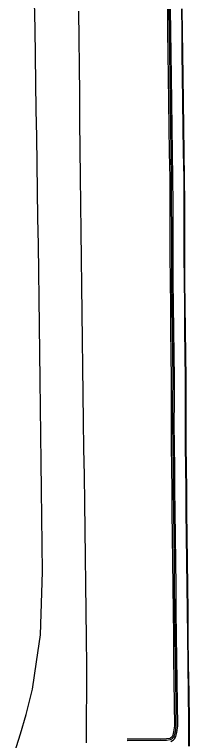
# Model space of a CAD drawing. Header units: feet. Extents: x 3174203 to 3175581, y 1715832 to 1717426.
# Drawn here: x 3175436.5 to 3175467, y 1716552.4 to 1716679 of the extents above; entities that cross this region are included whole.
import ezdxf

# ---------------------------------------------------------------- set-up
doc = ezdxf.new("R2010")
doc.units = ezdxf.units.FT
doc.header["$MEASUREMENT"] = 0
for name, color, linetype, lineweight in [('BACK_OF_CURB', 5, 'Continuous', 30), ('BOTTOM_OF_CURB', 3, 'Continuous', 30), ('FOOT_PATH', 2, 'Continuous', 30), ('GUTTER', 30, 'Continuous', 30), ('TOP_OF_CURB', 1, 'Continuous', 30)]:
    doc.layers.add(name, color=color, linetype=linetype, lineweight=lineweight)
doc.layers.add('PAVED_ROAD', color=140, linetype='Continuous', lineweight=30, true_color=0x38a9ff)

msp = doc.modelspace()

# ---------------------------------------------------------------- linework, layer by layer
at = {"layer": 'BACK_OF_CURB'}
msp.add_polyline3d([(3175463.157279, 1716679.949922, 5251.668), (3175463.203998, 1716676.040089, 5251.648), (3175463.250718, 1716672.130256, 5251.827), (3175463.297449, 1716668.219465, 5251.792), (3175463.362438, 1716663.797702, 5251.890418), (3175463.427413, 1716659.376897, 5251.987141), (3175463.492389, 1716654.956092, 5252.076523), (3175463.557307, 1716650.539159, 5252.161), (3175463.573354, 1716646.059337, 5252.213), (3175463.589415, 1716641.575642, 5252.36), (3175463.605476, 1716637.091946, 5252.464597), (3175463.621547, 1716632.605295, 5252.567994), (3175463.673024, 1716628.338883, 5252.662633), (3175463.724466, 1716624.075428, 5252.753184), (3175463.775907, 1716619.811973, 5252.842), (3175463.827285, 1716615.553789, 5252.897), (3175463.81533, 1716611.650658, 5252.992), (3175463.803346, 1716607.737724, 5253.201), (3175463.841332, 1716603.915899, 5253.257), (3175463.879273, 1716600.098605, 5253.322788), (3175463.917214, 1716596.28131, 5253.392476), (3175463.95516, 1716592.463528, 5253.466598), (3175464.004279, 1716588.131754, 5253.551751), (3175464.053393, 1716583.800469, 5253.633688), (3175464.102507, 1716579.469184, 5253.715612), (3175464.15162, 1716575.137898, 5253.794244), (3175464.200738, 1716570.806237, 5253.866678), (3175464.249435, 1716566.88513, 5253.931), (3175464.298127, 1716562.9644, 5254.018), (3175464.346819, 1716559.04367, 5254.114), (3175464.394842, 1716555.176799, 5254.254), (3175464.243203, 1716554.114882, 5254.284036), (3175464.09854, 1716553.511865, 5254.301656), (3175463.978033, 1716553.318972, 5254.312307), (3175463.820157, 1716553.148047, 5254.321937), (3175463.722748, 1716553.061314, 5254.327408), (3175463.559873, 1716552.959402, 5254.332555), (3175463.006696, 1716552.878722, 5254.341563), (3175461.919769, 1716552.863176, 5254.351417), (3175456.117591, 1716552.82189, 5254.4)], dxfattribs=at)
at = {"layer": 'BOTTOM_OF_CURB'}
msp.add_polyline3d([(3175463.758652, 1716552.418153, 5253.969507), (3175464.062423, 1716552.608224, 5253.95), (3175464.215972, 1716552.744946, 5253.948963), (3175464.428506, 1716552.975046, 5253.940692), (3175464.455409, 1716553.018109, 5253.938692), (3175464.625799, 1716553.290849, 5253.918842), (3175464.798071, 1716554.00895, 5253.881), (3175464.959611, 1716555.140202, 5253.825), (3175464.911046, 1716559.050677, 5253.726), (3175464.862354, 1716562.971407, 5253.651495), (3175464.813662, 1716566.892137, 5253.575689), (3175464.76497, 1716570.812939, 5253.493495), (3175464.715855, 1716575.144296, 5253.401364), (3175464.666741, 1716579.475582, 5253.308269), (3175464.617627, 1716583.806867, 5253.218359), (3175464.568513, 1716588.138152, 5253.1255), (3175464.519399, 1716592.469531, 5253.030586), (3175464.481457, 1716596.286918, 5252.9495), (3175464.443516, 1716600.104213, 5252.872), (3175464.405575, 1716603.921507, 5252.790443), (3175464.367625, 1716607.739664, 5252.704524), (3175464.379599, 1716611.64893, 5252.617707), (3175464.391566, 1716615.556329, 5252.534305), (3175464.340137, 1716619.818781, 5252.443889), (3175464.288696, 1716624.082236, 5252.35075), (3175464.237254, 1716628.345691, 5252.253), (3175464.185806, 1716632.609709, 5252.155257), (3175464.169743, 1716637.093967, 5252.055), (3175464.153682, 1716641.577663, 5251.9515), (3175464.137621, 1716646.061358, 5251.851), (3175464.121563, 1716650.544316, 5251.75374), (3175464.056599, 1716654.964384, 5251.655), (3175463.991623, 1716659.385189, 5251.559687), (3175463.926648, 1716663.805995, 5251.461007), (3175463.86167, 1716668.226982, 5251.361801), (3175463.814949, 1716672.136998, 5251.269421), (3175463.768229, 1716676.046831, 5251.180599), (3175463.721509, 1716679.956665, 5251.09644)], dxfattribs=at)
at = {"layer": 'FOOT_PATH'}
for points in [[(3175436.476925, 1716550.433214, 5254.766), (3175437.508871, 1716553.76857, 5254.672), (3175438.540816, 1716557.103926, 5254.587), (3175439.6447, 1716561.548587, 5254.525), (3175440.319434, 1716566.273675, 5254.472746), (3175440.994167, 1716570.998763, 5254.41423), (3175441.126468, 1716574.651772, 5254.368313), (3175441.258768, 1716578.304782, 5254.318608), (3175441.391069, 1716581.957791, 5254.27), (3175441.332774, 1716586.730031, 5254.217), (3175441.274479, 1716591.502271, 5254.09), (3175441.216184, 1716596.274511, 5253.96913), (3175441.157889, 1716601.04675, 5253.849676), (3175441.099594, 1716605.81899, 5253.734278), (3175441.041299, 1716610.59123, 5253.622438), (3175440.983004, 1716615.36347, 5253.508216), (3175440.924709, 1716620.13571, 5253.397935), (3175440.85244, 1716624.832921, 5253.2925), (3175440.780171, 1716629.530131, 5253.189438), (3175440.707901, 1716634.227342, 5253.090438), (3175440.635632, 1716638.924553, 5252.9906), (3175440.563363, 1716643.621764, 5252.894041), (3175440.491094, 1716648.318975, 5252.800369), (3175440.418824, 1716653.016186, 5252.709827), (3175440.346555, 1716657.713396, 5252.622094), (3175440.274286, 1716662.410607, 5252.533438), (3175440.202017, 1716667.107818, 5252.440231), (3175440.129747, 1716671.805029, 5252.343568), (3175440.057478, 1716676.50224, 5252.24354), (3175439.985209, 1716681.199451, 5252.140097)], [(3175447.657834, 1716679.594908, 5252.080949), (3175447.703017, 1716674.789579, 5252.183109), (3175447.7482, 1716669.98425, 5252.280657), (3175447.793383, 1716665.178922, 5252.376445), (3175447.838566, 1716660.373593, 5252.472167), (3175447.883749, 1716655.568264, 5252.571489), (3175447.928932, 1716650.762936, 5252.674596), (3175447.974115, 1716645.957607, 5252.773581), (3175448.037653, 1716641.23523, 5252.866753), (3175448.101191, 1716636.512853, 5252.956), (3175448.164729, 1716631.790476, 5253.163), (3175448.228266, 1716627.068098, 5253.21), (3175448.291804, 1716622.345721, 5253.29947), (3175448.355342, 1716617.623344, 5253.392537), (3175448.418879, 1716612.900967, 5253.489065), (3175448.482417, 1716608.17859, 5253.589361), (3175448.545955, 1716603.456213, 5253.690963), (3175448.609492, 1716598.733836, 5253.791881), (3175448.67303, 1716594.011458, 5253.89131), (3175448.736568, 1716589.289081, 5253.991741), (3175448.800105, 1716584.566704, 5254.097), (3175448.863643, 1716579.844327, 5254.219), (3175448.927181, 1716575.12195, 5254.275), (3175448.990718, 1716570.399573, 5254.33), (3175449.054256, 1716565.677196, 5254.384), (3175449.026716, 1716561.178192, 5254.403), (3175448.999176, 1716556.679188, 5254.444), (3175448.971636, 1716552.180185, 5254.479)]]:
    msp.add_polyline3d(points, dxfattribs=at)
at = {"layer": 'GUTTER'}
msp.add_polyline3d([(3175466.916323, 1716551.607986, 5254.008), (3175466.892163, 1716555.900306, 5253.910499), (3175466.830334, 1716560.878873, 5253.800812), (3175466.768505, 1716565.857439, 5253.69425), (3175466.706675, 1716570.836005, 5253.5921), (3175466.657567, 1716575.166842, 5253.506), (3175466.608458, 1716579.497679, 5253.420562), (3175466.559349, 1716583.828516, 5253.33225), (3175466.510241, 1716588.159353, 5253.239), (3175466.461132, 1716592.490189, 5253.14474), (3175466.423223, 1716596.304227, 5253.065), (3175466.385315, 1716600.118265, 5252.98375), (3175466.347406, 1716603.932303, 5252.906), (3175466.309497, 1716607.746341, 5252.828), (3175466.321471, 1716611.655705, 5252.749), (3175466.333445, 1716615.56507, 5252.667633), (3175466.281985, 1716619.830028, 5252.576), (3175466.230526, 1716624.094986, 5252.48225), (3175466.179066, 1716628.359943, 5252.386), (3175466.127607, 1716632.624901, 5252.289), (3175466.111544, 1716637.109192, 5252.19075), (3175466.095481, 1716641.593482, 5252.088), (3175466.079418, 1716646.077773, 5251.984), (3175466.063355, 1716650.562063, 5251.875056), (3175465.998352, 1716654.98476, 5251.77213), (3175465.933349, 1716659.407458, 5251.672833), (3175465.868346, 1716663.830155, 5251.574227), (3175465.803343, 1716668.252852, 5251.475536), (3175465.756646, 1716672.160713, 5251.38575), (3175465.70995, 1716676.068574, 5251.2975), (3175465.663254, 1716679.976435, 5251.21)], dxfattribs=at)
at = {"layer": 'PAVED_ROAD'}
msp.add_polyline3d([(3175467.016322, 1716551.608549, 5254.008502), (3175466.99216, 1716555.901209, 5253.912887), (3175466.930326, 1716560.880114, 5253.802748), (3175466.868497, 1716565.858681, 5253.69725), (3175466.806668, 1716570.837193, 5253.59416), (3175466.75756, 1716575.167976, 5253.509), (3175466.708452, 1716579.498813, 5253.425), (3175466.659343, 1716583.82965, 5253.3365), (3175466.610234, 1716588.160486, 5253.2435), (3175466.561126, 1716592.491253, 5253.148708), (3175466.523218, 1716596.305221, 5253.069), (3175466.48531, 1716600.119259, 5252.991), (3175466.447401, 1716603.933297, 5252.913747), (3175466.409499, 1716607.746685, 5252.833758), (3175466.421471, 1716611.655399, 5252.752), (3175466.433447, 1716615.56552, 5252.672372), (3175466.381978, 1716619.831234, 5252.581496), (3175466.330519, 1716624.096192, 5252.488), (3175466.279059, 1716628.36115, 5252.39), (3175466.227605, 1716632.625684, 5252.293471), (3175466.211543, 1716637.10955, 5252.195), (3175466.19548, 1716641.59384, 5252.09175), (3175466.179417, 1716646.078131, 5251.987753), (3175466.163352, 1716650.562977, 5251.880744), (3175466.098341, 1716654.98623, 5251.777913), (3175466.033338, 1716659.408927, 5251.678643), (3175465.968335, 1716663.831624, 5251.58005), (3175465.903334, 1716668.254184, 5251.481775), (3175465.856639, 1716672.161908, 5251.392251), (3175465.809943, 1716676.069769, 5251.3035), (3175465.763247, 1716679.97763, 5251.215998)], dxfattribs=at)
at = {"layer": 'TOP_OF_CURB'}
msp.add_polyline3d([(3175463.42111, 1716679.953075, 5251.668), (3175463.467829, 1716676.043242, 5251.648), (3175463.514549, 1716672.133408, 5251.827), (3175463.561276, 1716668.22298, 5251.792), (3175463.62626, 1716663.80158, 5251.890418), (3175463.691235, 1716659.380774, 5251.987141), (3175463.75621, 1716654.959969, 5252.076523), (3175463.82115, 1716650.541571, 5252.161), (3175463.837202, 1716646.060282, 5252.213), (3175463.853263, 1716641.576587, 5252.36), (3175463.869324, 1716637.092891, 5252.464597), (3175463.885392, 1716632.607359, 5252.567994), (3175463.936855, 1716628.342067, 5252.662633), (3175463.988297, 1716624.078611, 5252.753184), (3175464.039738, 1716619.815156, 5252.842), (3175464.09114, 1716615.554977, 5252.897), (3175464.079179, 1716611.64985, 5252.992), (3175464.0672, 1716607.738632, 5253.201), (3175464.105169, 1716603.918521, 5253.257), (3175464.14311, 1716600.101227, 5253.322788), (3175464.181051, 1716596.283932, 5253.392476), (3175464.218995, 1716592.466335, 5253.466598), (3175464.268112, 1716588.134746, 5253.551751), (3175464.317226, 1716583.803461, 5253.633688), (3175464.366339, 1716579.472175, 5253.715612), (3175464.415453, 1716575.14089, 5253.794244), (3175464.46457, 1716570.809371, 5253.866678), (3175464.513265, 1716566.888407, 5253.931), (3175464.561956, 1716562.967677, 5254.018), (3175464.610648, 1716559.046946, 5254.114), (3175464.658925, 1716555.159686, 5254.254), (3175464.502656, 1716554.065349, 5254.284036), (3175464.345084, 1716553.408519, 5254.301656), (3175464.188672, 1716553.158154, 5254.312307), (3175464.005238, 1716552.959559, 5254.321937), (3175463.881578, 1716552.849451, 5254.327408), (3175463.652821, 1716552.706317, 5254.332555), (3175463.027711, 1716552.615145, 5254.341563), (3175461.922594, 1716552.59934, 5254.351417), (3175456.119469, 1716552.558047, 5254.4)], dxfattribs=at)

doc.saveas('drawing.dxf')
